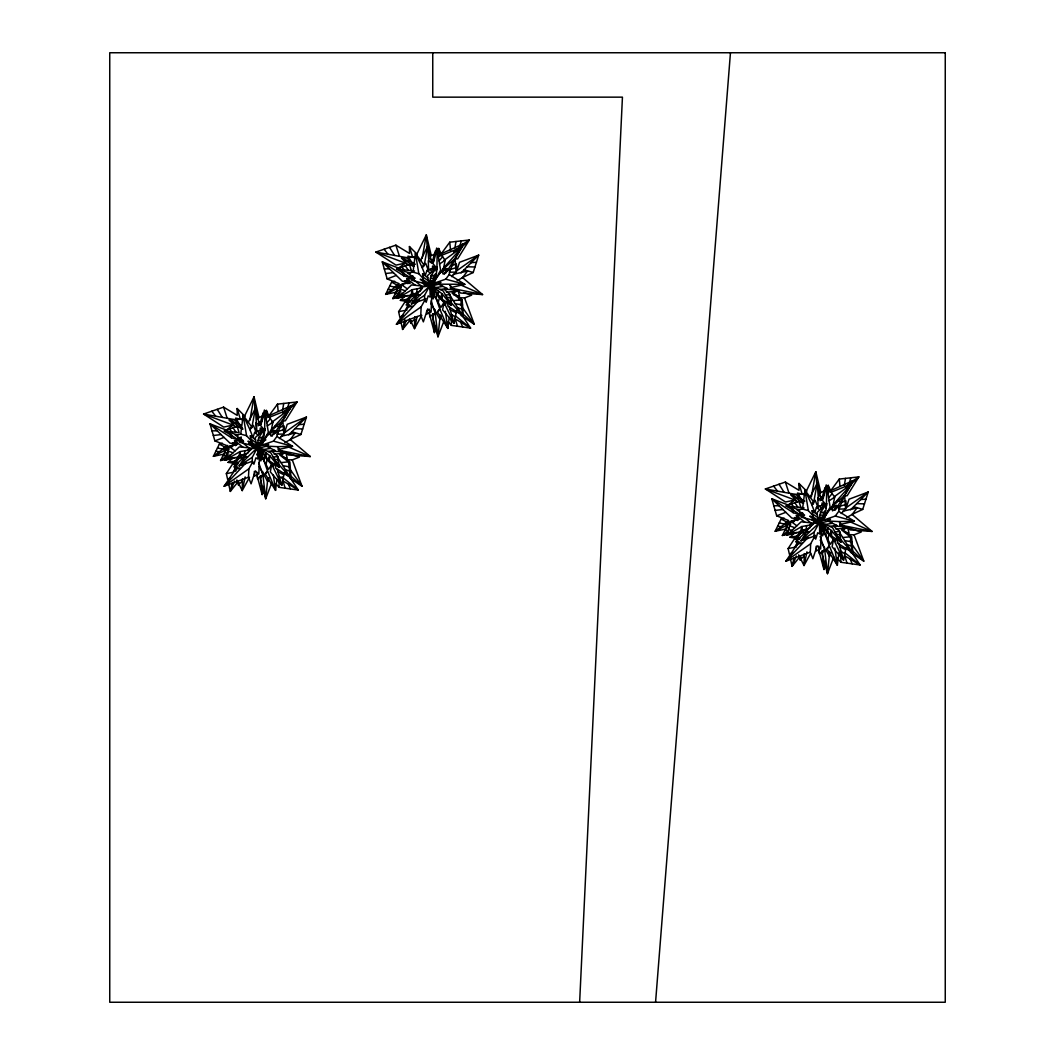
<?xml version="1.0" encoding="UTF-8"?>
<svg xmlns="http://www.w3.org/2000/svg" width="1055" height="1055" viewBox="0 0 1055 1055"><rect width="100%" height="100%" fill="white"/><g stroke="black" fill="none" stroke-linecap="round" stroke-linejoin="round"><path stroke-width="1.5" d="M442.005 300.385L442.071 294.846M831.525 537.259L831.591 531.733M261.152 442.915L264.66 430.374L264.897 411.199L272.902 422.224L270.977 431.495L274.867 430.532L272.019 436.295M263.803 474.658L267.693 481.423L267.746 478.166M436.084 312.689L439.975 319.467L440.054 314.575M825.603 549.576L829.494 556.341L829.573 551.462M242.465 478.654L242.228 490.601L236.887 479.946M414.747 316.685L414.51 328.646L409.868 319.388M804.266 553.572L804.029 565.52L798.675 554.864M259.609 452.371L258.844 474.025L255.376 470.873L251.077 483.823L248.479 477.256L248.888 468.802L252.752 461.826M431.891 290.402L431.126 312.056L427.657 308.904L423.345 321.867L420.76 315.287L421.156 306.834L425.811 298.459M821.41 527.289L820.645 548.943L817.177 545.791L812.864 558.741L810.28 552.174L810.675 543.721L815.33 535.347M579.643 1002.25L622.437 97.152L432.748 97.152L432.748 52.75M260.123 430.994L260.282 427.974L263.565 429.781M432.405 269.025L432.563 266.005L436.941 268.418L436.177 271.122M821.924 505.912L822.082 502.892L826.447 505.292L825.696 508.009M259.952 451.646L260.176 448.467M432.233 289.69L432.458 286.498M821.753 526.564L821.964 523.385M655.564 1002.25L730.456 52.75M820.236 533.566L820.421 531.219M262.036 457.672L262.616 451.936M265.9 456.868L266.282 453.057M434.317 295.703L434.897 289.967M438.181 294.912L438.564 291.101M823.823 532.59L824.417 526.854M827.687 531.799L828.083 527.988M267.825 478.152L265.702 498.751L260.229 478.733L262.893 474.75L262.695 471.559M439.948 317.766L437.97 336.796L432.51 316.764L435.174 312.781L434.976 309.59M829.454 554.653L827.489 573.669L822.03 553.651L824.694 549.668L827.489 573.669L833.832 557M231.678 434.963L231.375 437.746L241.49 440.964M238.905 482.636L238.601 485.379L237.019 481.12M403.959 272.994L403.656 275.79L413.771 278.995M411.186 320.68L410.883 323.41L409.3 319.151M793.479 509.882L793.175 512.677L803.277 515.882M798.82 556.038L800.402 560.297L800.705 557.554M826.487 529.109L825.762 535.492L819.564 526.208M256.55 446.608L239.406 442.216L242.835 440.159L235.199 435.029L240.751 434.132L243.151 415.274L251.327 426.339L249.956 429.702L252.699 436.757M276.964 479.26L275.553 490.364L265.425 474.341L267.535 470.939L262.721 457.132M428.831 284.652L411.674 280.248L415.116 278.19L407.481 273.06L413.019 272.164L415.433 253.319L423.609 264.37L422.224 267.746L424.98 274.788M449.245 317.304L447.834 328.408L437.706 312.372L439.816 308.983L435.544 296.706M818.35 521.539L801.193 517.135L804.635 515.077L797 509.947L802.538 509.051L804.939 490.206L813.128 501.257L811.743 504.62L814.5 511.675M838.962 552.596L837.34 565.295L827.226 549.259L829.322 545.857L825.063 533.593M244.325 454.758L244.866 450.749M416.606 292.789L417.134 288.793M806.125 529.676L806.653 525.667M263.315 486.395L262.154 494.558L257.077 475.647M435.359 326.061L434.436 332.589L429.345 313.691M825.115 561.313L823.955 569.476L818.865 550.565M282.542 410.382L283.716 403.458M454.824 248.413L455.984 241.49M844.33 485.3L845.503 478.377M249.864 420.365L254.031 396.838L258.831 416.804L256.774 418.545M422.145 258.409L426.312 234.869L431.113 254.835M811.374 496.852L815.832 471.756L820.632 491.722M251.829 427.737L255.402 408.298L259.385 424.466M424.11 265.768L427.671 246.329L431.666 262.497M813.339 504.277L817.19 483.216L821.186 499.384M261.06 453.65L261.811 449.694M433.341 291.681L434.093 287.738M822.86 528.568L823.612 524.612M276.924 436.454L278.006 431.033L270.673 435.913L269.961 431.943L260.031 445.817L273.482 441.135L276.924 436.454L292.552 446.318L279.535 449.298L277.452 446.661L266.374 446.12M432.313 283.848L445.751 279.166L449.206 274.498L450.274 269.065L442.955 273.957L442.243 269.975L432.313 283.848L435.478 284.006M838.725 511.372L839.793 505.952L832.474 510.844L831.762 506.862L821.832 520.735L835.27 516.053L838.725 511.372L854.352 521.236L841.336 524.216L839.253 521.579L828.162 521.038M284.362 472.324L281.791 485.247L270.317 471.888L271.742 464.358L264.449 455.575M456.644 310.355L454.059 323.292L442.599 309.919L444.023 302.389L436.73 293.606M435.702 279.377L440.608 270.199L437.179 249.244L436.941 268.418L432.972 263.658L437.179 249.244L445.184 260.269L443.258 269.539L447.149 268.577L444.3 274.326M823.876 518.757L830.114 507.086L826.698 486.118L826.447 505.292L822.491 500.545L826.698 486.118L834.703 497.142L832.777 506.413L836.668 505.464L834.531 509.776M245.169 476.913L242.228 490.601L249.521 477.256M417.121 316.46L414.51 328.646L421.802 315.3M806.956 551.831L804.029 565.52L810.583 553.519M232.245 482.874L230.32 491.406L237.995 481.884M235.028 470.636L235.647 467.879M404.843 319.494L402.601 329.437L410.276 319.916M407.296 308.667L408.232 304.539M794.046 557.792L792.107 566.324L799.796 556.803M796.815 545.554L797.751 541.413M265.979 464.411L267.337 459.044M438.247 302.455L439.619 297.088M827.766 539.329L829.138 533.962M261.759 420.299L264.423 410.026L266.849 415.129M434.805 255.402L436.704 248.057L439.737 254.44L463.409 243.811L453.914 260.44M824.324 492.289L822.794 498.158L819.128 495.243M825.076 489.349L826.223 484.944L829.243 491.327L852.928 480.684L844.211 495.942M287.514 408.298L289.004 402.865M461.272 240.909L459.795 246.329L469.33 240.013L449.76 242.188L441.161 253.899L438.695 248.466L437.601 251.077M849.315 483.216L850.792 477.783M435.359 250.945L431.943 263.236L428.277 260.77L428.62 270.462M433.434 280.947L435.425 273.838M822.953 517.834L824.931 510.726M800.402 560.297L801.299 557.238M243.454 441.241L234.566 440.66L237.388 444.366L229.265 446.595L225.111 460.244L238.865 456.881L239.894 451.646L251.354 449.575M421.235 285.918L412.769 279.074L406.848 278.691L409.656 282.397L401.546 284.639L397.392 298.275L411.147 294.912L412.175 289.69L422.33 287.844M810.741 522.805L802.288 515.961L796.367 515.578L799.176 519.284L791.065 521.513L786.911 535.162L800.653 531.799L801.694 526.564L813.154 524.493M290.085 439.553L300.912 434.489L306.425 417.094L287.25 424.295L284.481 432.748L306.425 417.094L288.767 434.884M462.367 277.584L473.194 272.52L478.693 255.139L459.518 262.326L456.749 270.792L478.693 255.139L461.048 272.915M851.873 514.471L862.713 509.407L868.212 492.012L849.038 499.213L846.268 507.666L868.212 492.012L850.567 509.802M274.366 463.409L273.443 466.284L266.018 458.411L264.7 454.191L263.974 460.573L256.985 450.116M446.634 301.453L445.724 304.315L438.3 296.442L436.981 292.222L436.256 298.605L430.044 289.321M836.153 538.327L835.244 541.202L827.819 533.329L826.935 530.52M251.156 442.085L247.938 441.227L255.073 446.516L256.866 446.661L255.125 437.72L264.871 428.752L258.712 437.522L263.407 438.207L260.691 442.005L258.238 442.77L262.972 442.915L257.75 446.99L256.866 446.661L258.712 437.522L263.908 437.218L264.871 428.752L254.651 432.418L253.16 436.968L250.286 435.873L251.156 442.085L256.629 445.474M423.437 280.116L420.207 279.259L427.354 284.56L429.148 284.692L427.394 275.764L437.152 266.783L430.994 275.553L435.689 276.252L432.972 280.037L430.519 280.815L435.24 280.947L419.877 295.149L416.211 294.213L422.475 288.279L420.338 287.567L430.163 285.285L429.148 284.692L430.994 275.553L436.19 275.263L437.152 266.783L426.932 270.449L425.442 274.999L422.567 273.904L423.437 280.116L428.91 283.505M812.957 517.003L809.726 516.146L816.873 521.434L818.667 521.579L816.913 512.651L826.672 503.67L820.513 512.44L825.208 513.126L822.491 516.924L820.038 517.689L824.759 517.834L809.396 532.023L805.73 531.1L811.994 525.166L809.858 524.454L819.682 522.159L818.667 521.579L820.513 512.44L825.709 512.15L826.672 503.67L816.451 507.336L814.961 511.886L812.086 510.791L812.957 517.003L818.429 520.392M259.649 457.501L260.611 454.797M431.93 295.545L432.893 292.842M821.449 532.419L822.412 529.716M261.943 457.936L260.836 460.93L258.871 455.219M434.766 294.464L433.117 298.961L431.139 293.264M824.285 531.351L822.636 535.848L820.263 529.003M271.465 483.586L265.702 498.751L262.893 474.75L257.473 478.746L257.143 472.68M443.733 321.63L437.97 336.796L435.174 312.781L429.754 316.777L429.345 309.194M267.693 481.423L269.065 477.955M439.975 319.467L441.346 315.999M829.494 556.341L830.865 552.873M234.553 481.093L230.32 491.406L228.671 484.087M406.228 320.601L402.601 329.437L400.953 322.118M796.354 556.025L792.107 566.324L790.472 559.005M265.319 413.046L266.414 410.435L268.88 415.855L277.478 404.144L297.048 401.968L285.404 420.774L282.226 421.156M827.12 487.964L828.215 485.353L830.667 490.773L839.279 479.075L858.849 476.9L847.205 495.692L844.013 496.074M263.987 490.298L262.154 494.558L260.361 475.739M436.269 328.329L434.436 332.589L432.642 313.77M825.775 565.216L823.955 569.476L822.162 550.657M222.394 443.206L219.361 444.089L213.387 456.327L225.15 453.887M232.614 446.529L226.548 448.296L220.574 460.534L235.278 457.488M394.675 281.237L391.642 282.12L385.655 294.371L397.432 291.932M403.366 285.008L398.83 286.34L392.842 298.578L400.201 297.048M784.182 518.124L781.162 519.007L775.174 531.245L786.938 528.806M794.402 521.447L788.349 523.214L782.362 535.465L797.066 532.406M415.749 256.378L426.312 234.869L427.288 247.78M248.202 422.541L255.402 408.298L256.879 431.297M420.483 260.572L427.671 246.329L428.858 261.429M809.989 497.459L817.19 483.216L818.495 499.819M236.808 465.097L233.458 471.585L236.215 470.715M405.74 309.629L408.417 304.433M795.259 546.503L797.936 541.307M262.088 443.839L268.326 432.168L264.897 411.199L260.691 425.613L264.66 430.374M252.277 457.303L257.776 446.924L257.895 459.07L255.903 457.83L253.899 464.213L252.29 461.299L252.277 457.303L239.155 465.914L244.997 456.921L247.595 457.105L257.697 447.36L248.057 449.536L250.193 450.248L243.942 456.182L247.595 457.105L239.155 465.914L252.29 461.299M424.558 295.334L429.965 285.404L430.176 297.101L428.185 295.862L426.18 302.257L424.572 299.343L424.558 295.334L411.437 303.945L417.279 294.952L419.877 295.149L411.437 303.945L424.572 299.343M814.078 532.221L819.484 522.291L819.695 533.988L817.704 532.749L815.7 539.131L814.091 536.23L814.078 532.221L800.956 540.833L806.798 531.839L809.396 532.023L800.956 540.833L814.091 536.23M235.727 469.62L237.243 466.851M408.008 307.651L409.525 304.882M797.527 544.538L799.044 541.769M256.629 454.85L258.95 450.67M282.423 421.024L291.127 405.766L267.456 416.409M249.376 450.525L247.833 453.136L240.817 456.38L239.894 451.646L225.111 460.244L239.314 446.898L254.189 448.428L248.637 443.43M421.657 288.556L420.114 291.167L413.098 294.411L412.175 289.69L397.392 298.275L411.582 284.929L426.457 286.459L422.026 282.463M811.176 525.443L809.633 528.054L802.618 531.298L801.694 526.564L786.911 535.162L801.101 521.816L818.258 523.57L817.519 521.236M281.87 422.29L289.795 409.103L269.078 417.398M453.36 261.64L462.077 247.134L439.869 256.022M843.67 497.208L851.583 484.021L830.865 492.316M274.208 433.895L282.846 420.457L283.795 434.04L279.43 438.603M445.619 273.271L455.127 258.488L456.063 272.084L451.698 276.647M835.138 510.158L844.646 495.375L845.583 508.958L841.217 513.521M230.082 477.981L227.603 479.287L226.337 473.629L233.142 463.185L228.104 462.354L233.247 457.659M403.603 315.353L399.885 317.318L398.605 311.66L405.423 301.216L400.386 300.385L405.529 295.703M793.123 552.24L789.391 554.205L788.125 548.547L794.942 538.103L789.905 537.272L795.048 532.59M266.137 418.743L268.194 415.736M438.405 256.774L440.476 253.78M827.924 493.661L829.995 490.654M430.598 284.296L429.253 286.129L431.904 287.224M284.85 442.638L290.296 439.566L295.229 433.012L280.881 436.335M457.132 280.683L462.578 277.597L467.51 271.043L453.162 274.366M846.651 517.57L852.097 514.484L857.029 507.93L842.681 511.253M287.131 410.83L291.127 405.766L282.476 412.808M458.411 250.127L463.409 243.811L453.518 251.842M848.932 485.748L852.928 480.684L845.503 486.724M237.784 464.464L233.788 464.424L241.964 454.837M410.065 302.508L406.07 302.455L413.217 294.081M799.585 539.382L795.589 539.342L803.752 529.768M266.81 422.857L270.357 418.716M439.091 260.901L442.638 256.761M828.597 497.789L832.158 493.635M270.291 431.139L289.795 409.103L271.517 422.488M832.092 506.057L851.583 484.021L834.611 496.457M256.194 447.676L256.932 446.832M817.981 522.594L818.733 521.75M236.702 462.459L233.814 462.367L240.303 455.14M408.984 300.49L406.096 300.411L412.571 293.185M798.49 537.377L795.615 537.298L802.09 530.058M236.28 461.088L240.685 456.419M408.562 299.132L412.967 294.464M798.068 536.006L802.486 531.351M442.573 269.17L462.077 247.134L443.786 260.519M240.988 438.168L239.248 439.948L243.547 441.399M413.27 276.199L411.529 277.979L414.391 278.942M802.789 513.086L801.048 514.866L803.91 515.829M246.079 462.749L224.135 486.25L248.479 477.256M419.494 299.66L396.416 324.281L420.76 315.287M807.866 537.668L785.935 561.168L810.28 552.174M418.057 293.29L406.083 304.935L412.663 306.398L407.903 307.005L396.416 324.281L421.156 306.834M288.806 409.736L297.048 401.968L288.885 407.401M461.088 247.767L469.33 240.013L457.685 258.805L454.494 259.2M849.433 485.762L858.849 476.9L850.673 482.32M443.918 268.484L455.127 258.488L449.377 272.216L456.063 272.084M271.636 430.453L282.846 420.457L277.096 434.185L283.795 434.04M833.437 505.371L844.646 495.375L838.883 509.103L845.583 508.958M411.279 322.197L414.694 319.256M238.997 484.166L242.413 481.225M800.798 559.084L804.213 556.143M399.014 287.804L394.544 287.263L399.146 283.65L387.172 278.942L382.279 261.891L399.74 268.524M226.733 449.773L222.262 449.232L226.865 445.619L214.89 440.898L209.998 423.859L227.458 430.48M438.656 284.283L440.95 282.476L431.403 283.821L430.018 285.681L434.449 293.686L435.333 289.294L435.952 292.195L440.397 297.629L441.979 293.672L430.572 285.087L443.008 290.758L451.395 305.304L441.676 298.908L441.979 293.672L451.395 305.304L450.195 294.556L444.709 289.835L447.188 288.49L438.656 284.283L432.233 285.839M266.374 446.239L268.669 444.432L259.121 445.79L257.737 447.65L262.168 455.654L263.064 451.25L263.671 454.164L268.115 459.584L269.698 455.628L258.304 447.056L270.726 452.714L279.113 467.273L269.394 460.877L269.698 455.628L279.113 467.273L277.913 456.525L272.427 451.804L274.907 450.459L266.374 446.239L259.952 447.808M788.533 524.691L784.063 524.15L788.652 520.537L776.678 515.816L771.798 498.778L789.246 505.398M828.175 521.17L830.47 519.35L820.922 520.708L819.537 522.568L823.968 530.573L824.852 526.168L825.472 529.082L829.916 534.503L831.498 530.56L820.091 521.974L832.527 527.632L840.914 542.191L831.195 535.795L831.498 530.56L840.914 542.191L839.714 531.443L834.228 526.722L836.707 525.377L828.175 521.17L821.74 522.726M227.761 445.395L213.387 456.327L226.166 449.747M824.694 549.668L819.26 553.664L818.851 546.081M399.542 267.324L405.423 263.13L408.034 264.963M227.26 429.279L233.142 425.099L235.753 426.919M789.061 504.198L794.942 500.017L797.554 501.837M248.888 468.802L224.135 486.25L235.634 468.974L240.382 468.354L233.814 466.89L245.789 455.259L243.23 454.468M810.675 543.721L785.935 561.168L797.422 543.892L802.182 543.272L795.602 541.822L807.576 530.177L805.031 529.386M439.579 263.935L445.184 260.269M428.383 285.285L429.319 284.665M267.297 425.904L272.902 422.224M256.101 447.241L257.038 446.634M829.098 500.822L834.703 497.142M817.889 522.159L818.825 521.552M430.097 312.043L426.748 314.153L426.642 311.04M257.829 474.012L254.466 476.122L254.308 471.453M819.616 548.93L816.267 551.04L816.108 546.371M438.669 273.825L447.149 268.577M266.388 435.781L274.867 430.532M828.188 510.699L836.668 505.464M263.42 441.346L265.873 439.895M430.453 256.18L434.093 254.281L434.119 260.717M256.958 418.782L261.811 416.237L261.825 421.077M818.746 493.714L823.612 491.155M398.447 287.778L385.655 294.371L397.511 285.351L391.642 282.12M399.95 294.912L392.842 298.578L398.922 293.949L395.309 293.541M227.669 456.881L220.574 460.534L226.654 455.918L223.027 455.496M787.966 524.665L775.174 531.245L787.03 522.238L781.162 519.007M788.045 532.538L782.362 535.465L788.441 530.836L784.828 530.428M258.079 425.785L260.598 424.532M819.867 500.703L822.386 499.45M450.591 288.622L456.09 291.061L452.041 293.026L460.85 299.871L462.604 315.458L447.887 306.187L447.689 301.625M279.694 451.197L283.808 453.03L279.773 454.982L288.569 461.839L290.323 477.427L275.606 468.143L275.408 463.58M840.11 525.509L845.609 527.948L841.56 529.9L850.37 536.758L852.124 552.345L837.406 543.061L837.274 540.028M237.546 456.736L241.661 454.837M799.347 531.654L803.448 529.755M412.189 275.685L409.366 276.964L396.601 269.051L409.366 264.291L413.573 266.453M241.318 437.021L237.085 438.933L224.319 431.02L237.085 426.246L242.703 429.148M801.708 512.572L798.886 513.851L786.12 505.938L798.886 501.178L803.092 503.341M452.173 265.53L455.509 264.08M279.892 427.499L283.228 426.049M841.692 502.417L845.029 500.967M394.544 287.263L406.531 282.344M222.262 449.232L235.753 443.693L230.003 443.153L209.998 423.859L231.375 437.746L229.898 433.724M784.063 524.15L797.554 518.612L791.804 518.084L771.798 498.778L793.175 512.677L791.698 508.642M450.366 287.606L457.527 290.943L453.136 292.736L462.169 299.95L463.277 315.59L459.294 312.9M278.085 449.562L285.246 452.912L280.854 454.692L289.888 461.919L290.995 477.559L284.362 473.075M839.886 524.493L847.046 527.83L842.642 529.61L851.688 536.837L852.796 552.477L846.163 547.993M458.463 297.655L464.543 297.945L471.651 295.149L463.87 292.565M286.182 459.624L292.275 459.914L299.369 457.118L285.378 452.463M847.983 534.542L854.062 534.832L861.17 532.037L848.721 527.896M387.172 278.942L396.298 275.421M214.89 440.898L224.029 437.39M776.678 515.816L785.817 512.308M417.292 254.4L409.459 246.554L409.498 253.437L395.876 245.156L375.857 252.079L395.968 265.108L405.423 263.13L375.857 252.079L408.1 257.868M245.011 416.356L237.177 408.522L237.217 415.393L223.594 407.125L203.589 414.048L223.686 427.077L233.142 425.099L203.589 414.048L237.256 420.088M806.811 491.274L798.978 483.441L799.017 490.324L785.395 482.043L765.376 488.966L785.487 501.995L794.942 500.017L765.376 488.966L799.057 495.006M450.564 269.394L455.773 267.759M278.283 431.35L283.492 429.715M840.07 506.268L845.279 504.633M406.07 302.455L412.241 300.635M233.788 464.424L238.417 463.053M795.589 539.342L800.217 537.984M406.096 300.411L409.05 299.554M233.814 462.367L236.768 461.51M795.615 537.298L798.569 536.428M411.173 296.468L417.411 294.78M238.892 458.437L245.129 456.749M800.692 533.355L806.917 531.667M410.725 295.242L413.692 294.451M238.443 457.211L241.424 456.419M800.244 532.129L803.211 531.338M403.142 296.442L407.56 295.519M398.605 311.66L406.993 310.051M226.337 473.629L233.313 472.284M788.125 548.547L796.512 546.925M436.018 287.567L442.929 286.38M263.737 449.536L270.647 448.349M825.538 524.454L832.435 523.267M400.386 300.385L408.206 299.093M228.104 462.354L235.938 461.048M789.905 537.272L797.725 535.98M440.252 289.492L447.188 288.49M267.97 451.461L274.907 450.459M829.771 526.379L836.707 525.377M446.45 292.314L456.09 291.061M274.168 454.283L283.808 453.03M835.969 529.201L845.609 527.948M445.513 295.097L450.195 294.556M273.232 457.066L277.913 456.525M835.033 531.984L839.714 531.443M385.616 273.509L393.41 272.638M213.334 435.478L221.128 434.594M775.135 510.396L782.929 509.512M453.268 300.662L460.85 299.871M280.986 462.618L288.569 461.839M842.787 537.549L850.37 536.758M454.52 291.193L457.527 290.943M280.736 453.281L285.246 452.912M842.523 528.199L847.046 527.83M471.229 262.655L476.438 262.286M298.961 424.611L304.156 424.255M860.748 499.529L865.944 499.173M410.237 257.433L401.546 258.04L408.021 265.306M411.555 257.341L414.668 257.13M243.942 418.993L229.265 420.009L235.74 427.275M799.743 494.32L791.065 494.927L797.54 502.193M801.075 494.228L805.743 493.911M429.451 283.188L432.642 282.991M257.169 445.157L260.361 444.946M818.97 520.075L822.162 519.878M458.925 300.134L462.169 299.95M430.44 278.296L434.33 278.151M258.159 440.265L262.049 440.106M819.959 515.183L823.85 515.025M274.801 426.405L277.927 426.299M836.589 501.323L839.727 501.217M407.916 283.69L405.239 280.696L408.456 280.604M235.634 445.645L232.957 442.665L236.175 442.573M797.435 520.563L794.758 517.583L797.962 517.491M384.297 268.906L389.466 268.84M212.015 430.875L217.198 430.796M773.803 505.793L778.986 505.714M429.715 281.87L433.948 281.975M257.433 443.839L261.666 443.931M819.234 518.757L823.467 518.849M467.154 266.77L474.948 266.981M294.873 428.726L302.666 428.95M856.673 503.644L864.467 503.868M438.643 284.164L464.833 284.349L449.206 274.498M444.498 289.202L452.147 289.65L449.733 284.705L451.817 287.329L464.833 284.349L445.751 279.166M272.216 451.171L279.865 451.619L277.452 446.661L292.552 446.318L273.482 441.135M834.017 526.089L841.666 526.537L839.253 521.579L854.352 521.236L835.27 516.053M406.597 281.593L402.285 281.197L382.279 261.891L403.656 275.79L402.179 271.755M414.562 271.016L396.601 269.051L410.408 273.074M804.068 507.903L786.12 505.938L799.927 509.961M388.121 289.334L391.735 289.743M215.84 451.289L219.466 451.711M777.64 526.208L781.254 526.63M448.164 321.867L451.355 325.375L470.57 328.079L461.101 313.731M836.628 557.581L840.875 562.262L860.089 564.966L850.62 550.618M275.896 483.836L279.074 487.344L298.288 490.048L288.819 475.7M455.193 303.708L461.404 304.829M844.712 540.595L850.923 541.716M282.911 465.677L289.136 466.798M446.727 297.207L450.577 297.985M836.246 534.094L840.096 534.859M274.445 459.176L278.296 459.94M415.393 264.238L412.465 263.644L414.088 266.203M804.912 501.125L801.985 500.532L803.607 503.09M459.901 304.381L462.525 304.921M849.42 541.255L852.044 541.808M389.73 286.024L395.058 287.211M396.917 290.231L400.913 291.127M779.249 522.911L784.577 524.098M786.437 527.118L789.1 527.711M217.462 447.979L222.79 449.179M224.649 452.199L228.645 453.083M415.037 257.816L407.982 256.141L413.969 265.966M399.093 292.657L402.496 293.475M788.613 529.544L792.015 530.362M226.825 454.626L230.214 455.444M450.366 288.041L482.57 294.569L462.578 277.597M839.886 524.915L872.089 531.456L852.097 514.484M279.601 450.406L310.289 456.538L290.296 439.566M413.019 272.164L418.848 273.746L423.279 278.586M802.538 509.051L808.367 510.633L812.798 515.473M240.751 434.132L246.567 435.715L252.119 441.768M453.465 294.648L459.558 296.31L457.962 290.046L460.573 293.026L482.57 294.569L458.859 284.164M844.514 531.957L849.077 533.197L847.468 526.933L850.093 529.9L872.089 531.456L849.855 521.711M282.714 457.026L287.276 458.279L285.681 452.015L288.292 454.982L310.289 456.538L288.055 446.779M457.817 307.862L461.879 309.049M847.323 544.749L851.398 545.923M285.536 469.831L289.598 471.005M238.127 435.042L224.319 431.02L239.129 432.629L237.085 426.246M464.147 269.79L473.194 272.52M853.666 506.677L862.713 509.407M291.866 431.759L300.912 434.489M448.375 300.068L450.894 300.886M837.894 536.955L840.413 537.773M276.094 462.037L278.626 462.842M400.227 288.978L405.291 290.85M789.733 525.865L794.811 527.737M227.946 450.947L233.01 452.819M259.636 449.179L256.972 448.098L259.978 450.142L260.097 454.771M413.323 262.972L401.546 258.04L413.613 265.794M802.829 499.859L791.065 494.927L803.119 502.681M241.041 424.941L229.265 420.009L242.663 428.62M450.182 309.735L456.156 312.808M839.701 546.622L845.662 549.681L843.578 560.165L832.118 546.807L833.542 539.276L826.25 530.494M277.913 471.704L283.874 474.763M398.83 286.34L401.177 287.619M788.349 523.214L790.696 524.506M219.361 444.089L225.229 447.32M226.548 448.296L228.895 449.588M405.239 280.696L410.158 283.571M794.758 517.583L798.45 519.733M232.957 442.665L236.65 444.814M841.072 551.409L844.844 553.849M451.553 314.535L455.325 316.962M279.285 476.491L283.043 478.917M850.449 552.253L863.781 561.128L854.062 534.832M460.93 315.366L474.262 324.241L464.543 297.945M289.993 478.218L301.994 486.197L292.275 459.914M819.775 523.702L821.779 525.06L821.885 529.689M430.255 286.815L432.26 288.173L432.365 292.802M812.521 513.891L817.902 517.662M423.002 277.017L428.383 280.788M250.721 438.972L256.101 442.744M812.086 510.791L817.309 514.629M422.567 273.904L427.789 277.742M250.286 435.873L255.508 439.711M791.065 521.513L796.855 525.799M401.546 284.639L407.349 288.925M229.265 446.595L235.067 450.881M796.367 515.578L804.912 522.199M406.848 278.691L415.393 285.325M234.566 440.66L243.112 447.28M816.451 507.336L819.827 509.961M426.932 270.449L430.308 273.074M254.651 432.418L258.04 435.042M429.609 258.356L433.289 261.271M258.554 421.301L261.007 423.24M845.002 552.82L860.089 564.966L844.765 555.84L846.994 563.119M455.483 315.933L470.57 328.079L455.259 318.953L457.474 326.232M281.949 476.886L298.288 490.048L282.977 480.922L285.193 488.201M242.914 442.995L248.954 447.887M811.546 519.35L815.977 523.346M851.702 550.156L863.781 561.128L851.53 543.747M462.196 313.269L474.262 324.241L462.96 308.205M291.114 476.333L301.994 486.197L289.743 468.829M840.294 539.079L852.124 552.345L839.595 532.498M449.707 300.992L462.604 315.458L450.076 295.611M278.507 464.16L290.323 477.427L277.003 456.314M850.765 550.143L852.796 552.477L851.214 549.879M461.246 313.256L463.277 315.59L461.694 312.992M288.965 475.225L290.995 477.559L289.426 474.961M791.369 503.974L793.703 506.769M401.85 267.086L404.197 269.882M229.568 429.055L231.915 431.851M773.618 486.118L777.495 491.142M384.099 249.231L387.976 254.255M211.818 411.199L215.695 416.224M794.824 502.694L797.857 507.218M405.305 265.807L408.351 270.331M233.023 427.763L236.069 432.299M779.025 484.245L784.116 492.329M389.506 247.358L394.596 255.442M240.184 425.6L241.806 428.172M217.225 409.327L222.315 417.411M819.709 506.163L821.238 508.668M430.189 269.289L431.732 271.781M257.908 431.244L259.451 433.75M803.488 502.839L797.501 493.015L804.556 494.703L815.832 471.756L816.926 486.276M242.544 429.332L235.713 418.097L242.756 419.771L254.031 396.838L255.125 411.358M820.17 540.094L824.825 548.218M430.651 303.207L435.306 311.331M259.148 466.534L263.038 473.299M826.395 490.667L824.878 487.832L821.463 500.123L817.783 497.657L818.139 507.35M264.594 415.749L263.077 412.914L259.662 425.191L255.996 422.739L256.339 432.431M825.115 534.371L830.417 544.301L833.542 539.276L843.578 560.165L838.699 543.101M435.596 297.484L440.898 307.427L444.023 302.389L454.059 323.292L449.179 306.214M263.328 459.452L268.616 469.383L271.742 464.358L281.791 485.247L277.241 469.356M797.105 494.505L798.675 498.118M407.586 257.618L409.155 261.231M235.305 419.587L236.874 423.2M850.185 559.058L852.176 563.845M460.666 322.184L462.657 326.971M288.397 484.14L290.389 488.927M822.465 505.174L823.164 506.901M432.946 268.3L433.645 270.014M260.664 430.255L261.363 431.983M818.034 507.666L815.198 500.215L811.743 504.62L804.939 490.206L808.367 510.633M428.515 270.792L425.693 263.328L422.224 267.746L415.433 253.319L418.848 273.746M256.233 432.748L253.411 425.297L249.956 429.702L243.151 415.274L246.567 435.715M820.131 536.441L824.918 550.631L829.322 545.857L837.34 565.295L834.848 548.125M431.086 300.978L435.412 313.744L439.816 308.983L447.834 328.408L445.329 311.238M258.805 462.947L263.13 475.713L267.535 470.939L275.553 490.364L273.285 474.763M785.395 482.043L788.995 493.199M395.876 245.156L399.476 256.325M223.594 407.125L227.194 418.281M798.886 501.178L800.916 507.547M409.366 264.291L411.397 270.673M428.014 284.349L428.739 286.696M798.978 483.441L802.13 494.083M409.459 246.554L412.611 257.209M237.177 408.522L240.342 419.165M817.243 520.656L817.783 522.634M799.835 512.479L800.534 515.011M410.316 275.592L411.015 278.124M238.034 437.561L238.733 440.093M443.97 301.875L444.432 304.987M828.215 485.353L828.953 491.366M438.695 248.466L439.249 252.976M266.414 410.435L266.968 414.945M839.279 479.075L839.978 486.329M449.76 242.188L450.604 250.892M277.478 404.144L278.19 411.41M845.912 500.795L846.268 507.666M456.393 263.921L456.749 270.792M284.112 425.877L284.481 432.748M840.795 554.93L840.875 562.262M451.303 319.52L451.355 325.375M279.008 480.012L279.074 487.344M945.254 52.75L109.746 52.75L109.746 1002.25L945.254 1002.25L945.254 52.75"/></g></svg>
